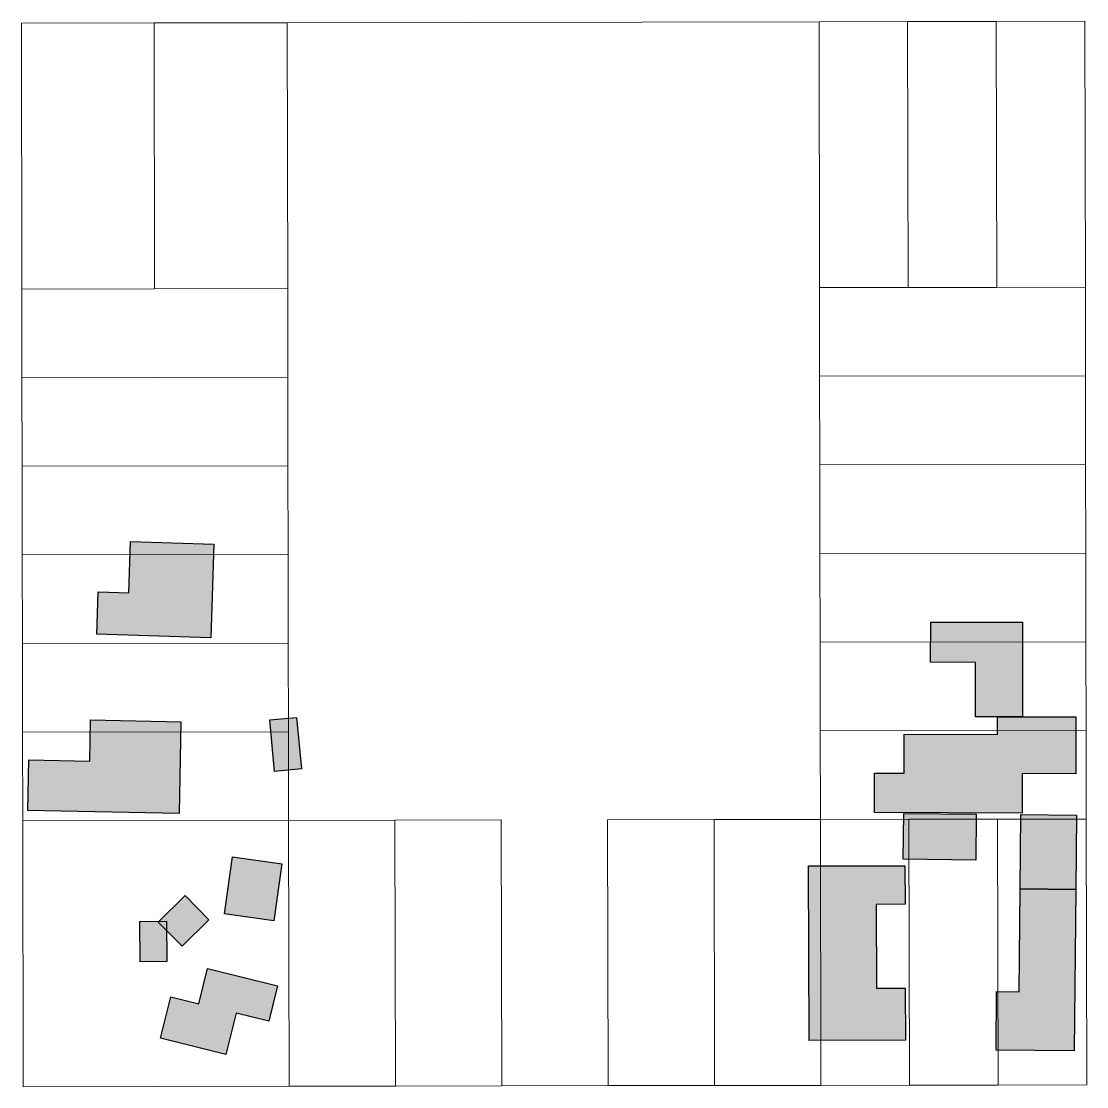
# Model space of a CAD drawing. Header units: millimetres. Extents: x -71 to 10084, y -63 to 6230.
# Drawn here: x 5575.6 to 5695.8, y 2876.4 to 2996.6 of the extents above; entities that cross this region are included whole.
import ezdxf

# ---------------------------------------------------------------- set-up
doc = ezdxf.new("R2010")
doc.units = ezdxf.units.MM
doc.layers.add('01. Manzanas Esc. Urbana', color=254, linetype='Continuous', lineweight=5, true_color=0xcccccc)
doc.layers.add('01. Parcelas Esc. Urbana', color=8, linetype='Continuous', lineweight=5, true_color=0x808080)
doc.layers.add('Edificaciones Pilar', color=50, linetype='Continuous')

msp = doc.modelspace()

# ---------------------------------------------------------------- hatches: boundary and pattern name
at = {"layer": 'Edificaciones Pilar', "transparency": 33554559}
for points in [[(5597.01, 2927.08), (5584.15, 2927.47), (5584.3, 2932.26), (5587.76, 2932.15), (5587.93, 2937.93), (5597.33, 2937.65), (5597.01, 2927.08)], [(5683.3, 2924.3), (5678.21, 2924.32), (5678.23, 2928.85), (5688.6, 2928.82), (5688.57, 2918.16), (5683.28, 2918.17), (5683.3, 2924.3)], [(5593.43, 2907.23), (5576.35, 2907.57), (5576.46, 2913.29), (5583.35, 2913.15), (5583.44, 2917.8), (5593.63, 2917.6), (5593.43, 2907.23)], [(5607.23, 2912.29), (5604.21, 2912), (5603.67, 2917.8), (5606.69, 2918.08), (5607.23, 2912.29)], [(5688.54, 2907.3), (5671.87, 2907.35), (5671.88, 2911.8), (5675.22, 2911.8), (5675.22, 2916.2), (5685.76, 2916.16), (5685.76, 2918.17), (5694.62, 2918.14), (5694.6, 2911.74), (5688.56, 2911.76), (5688.54, 2907.3)], [(5683.32, 2902), (5675.13, 2902.08), (5675.18, 2907.26), (5683.37, 2907.18), (5683.32, 2902)], [(5694.6, 2898.67), (5688.31, 2898.73), (5688.39, 2907.13), (5694.68, 2907.07), (5694.6, 2898.67)], [(5604.1, 2895.14), (5598.55, 2895.94), (5599.47, 2902.34), (5605.01, 2901.55), (5604.1, 2895.14)], [(5675.36, 2887.54), (5675.38, 2881.66), (5664.51, 2881.62), (5664.44, 2901.33), (5675.32, 2901.36), (5675.33, 2897), (5672.07, 2896.99), (5672.11, 2887.53), (5675.36, 2887.54)], [(5694.42, 2880.46), (5685.6, 2880.54), (5685.66, 2887.16), (5688.2, 2887.13), (5688.31, 2898.73), (5694.6, 2898.67), (5694.42, 2880.46)], [(5596.8, 2895.25), (5593.76, 2892.27), (5591.08, 2895), (5594.13, 2897.98), (5596.8, 2895.25)], [(5592.02, 2895.1), (5592.06, 2890.55), (5589.05, 2890.52), (5589, 2895.07), (5592.02, 2895.1)], [(5598.71, 2880.07), (5591.34, 2881.91), (5592.5, 2886.56), (5595.64, 2885.77), (5596.64, 2889.76), (5604.54, 2887.79), (5603.54, 2883.8), (5599.88, 2884.71), (5598.71, 2880.07)]]:
    msp.add_hatch(color=256, dxfattribs=at).paths.add_polyline_path(points, flags=0)

# ---------------------------------------------------------------- linework, layer by layer
at = {"layer": '01. Manzanas Esc. Urbana', "linetype": 'Continuous', "flags": 128}
msp.add_lwpolyline([(5575.73, 2936.42), (5575.71, 2946.42), (5575.69, 2956.42), (5575.68, 2966.42), (5575.63, 2996.42), (5590.63, 2996.44), (5605.63, 2996.47), (5665.63, 2996.58), (5675.63, 2996.59), (5685.63, 2996.61), (5695.63, 2996.63), (5695.68, 2966.63), (5695.7, 2956.63), (5695.71, 2946.63), (5695.73, 2936.62), (5695.75, 2926.62), (5695.76, 2916.62), (5695.78, 2906.62), (5695.83, 2876.62), (5685.83, 2876.61), (5675.83, 2876.59), (5665.83, 2876.57), (5653.83, 2876.56), (5641.83, 2876.54), (5629.83, 2876.52), (5617.83, 2876.49), (5605.83, 2876.47), (5575.83, 2876.42), (5575.78, 2906.42), (5575.76, 2916.42), (5575.75, 2926.42), (5575.73, 2936.42)], close=True, dxfattribs=at)
at = {"layer": '01. Parcelas Esc. Urbana', "linetype": 'Continuous', "flags": 128}
for points in [[(5590.63, 2996.44), (5590.67, 2966.45), (5575.68, 2966.42), (5575.63, 2996.42), (5590.63, 2996.44)], [(5590.63, 2996.44), (5590.67, 2966.45), (5575.68, 2966.42), (5575.63, 2996.42), (5590.63, 2996.44)], [(5605.63, 2996.47), (5605.68, 2966.47), (5590.67, 2966.45), (5590.63, 2996.44), (5605.63, 2996.47)], [(5605.63, 2996.47), (5605.68, 2966.47), (5590.67, 2966.45), (5590.63, 2996.44), (5605.63, 2996.47)], [(5665.68, 2966.58), (5665.7, 2956.58), (5665.71, 2946.57), (5665.73, 2936.57), (5665.75, 2926.57), (5665.76, 2916.57), (5665.78, 2906.58), (5653.78, 2906.56), (5641.78, 2906.54), (5641.83, 2876.54), (5629.83, 2876.52), (5629.78, 2906.52), (5617.78, 2906.5), (5605.78, 2906.47), (5605.76, 2916.47), (5605.75, 2926.47), (5605.73, 2936.47), (5605.71, 2946.47), (5605.69, 2956.47), (5605.68, 2966.47), (5605.63, 2996.47), (5665.63, 2996.58), (5665.68, 2966.58)], [(5665.68, 2966.58), (5665.7, 2956.58), (5665.71, 2946.57), (5665.73, 2936.57), (5665.75, 2926.57), (5665.76, 2916.57), (5665.78, 2906.58), (5653.78, 2906.56), (5641.78, 2906.54), (5641.83, 2876.54), (5629.83, 2876.52), (5629.78, 2906.52), (5617.78, 2906.5), (5605.78, 2906.47), (5605.76, 2916.47), (5605.75, 2926.47), (5605.73, 2936.47), (5605.71, 2946.47), (5605.69, 2956.47), (5605.68, 2966.47), (5605.63, 2996.47), (5665.63, 2996.58), (5665.68, 2966.58)], [(5675.63, 2996.59), (5675.68, 2966.59), (5665.68, 2966.58), (5665.63, 2996.58), (5675.63, 2996.59)], [(5675.63, 2996.59), (5675.68, 2966.59), (5665.68, 2966.58), (5665.63, 2996.58), (5675.63, 2996.59)], [(5685.63, 2996.61), (5685.68, 2966.61), (5675.68, 2966.59), (5675.63, 2996.59), (5685.63, 2996.61)], [(5685.63, 2996.61), (5685.68, 2966.61), (5675.68, 2966.59), (5675.63, 2996.59), (5685.63, 2996.61)], [(5695.63, 2996.63), (5695.68, 2966.63), (5685.68, 2966.61), (5685.63, 2996.61), (5695.63, 2996.63)], [(5695.63, 2996.63), (5695.68, 2966.63), (5685.68, 2966.61), (5685.63, 2996.61), (5695.63, 2996.63)], [(5605.69, 2956.47), (5575.69, 2956.42), (5575.68, 2966.42), (5590.67, 2966.45), (5605.68, 2966.47), (5605.69, 2956.47)], [(5605.69, 2956.47), (5575.69, 2956.42), (5575.68, 2966.42), (5590.67, 2966.45), (5605.68, 2966.47), (5605.69, 2956.47)], [(5695.68, 2966.63), (5695.7, 2956.63), (5665.7, 2956.58), (5665.68, 2966.58), (5675.68, 2966.59), (5685.68, 2966.61), (5695.68, 2966.63)], [(5695.68, 2966.63), (5695.7, 2956.63), (5665.7, 2956.58), (5665.68, 2966.58), (5675.68, 2966.59), (5685.68, 2966.61), (5695.68, 2966.63)], [(5605.71, 2946.47), (5575.71, 2946.42), (5575.69, 2956.42), (5605.69, 2956.47), (5605.71, 2946.47)], [(5605.71, 2946.47), (5575.71, 2946.42), (5575.69, 2956.42), (5605.69, 2956.47), (5605.71, 2946.47)], [(5695.71, 2946.63), (5665.71, 2946.57), (5665.7, 2956.58), (5695.7, 2956.63), (5695.71, 2946.63)], [(5695.71, 2946.63), (5665.71, 2946.57), (5665.7, 2956.58), (5695.7, 2956.63), (5695.71, 2946.63)], [(5605.71, 2946.47), (5605.73, 2936.47), (5575.73, 2936.42), (5575.71, 2946.42), (5605.71, 2946.47)], [(5605.71, 2946.47), (5605.73, 2936.47), (5575.73, 2936.42), (5575.71, 2946.42), (5605.71, 2946.47)], [(5695.71, 2946.63), (5695.73, 2936.62), (5665.73, 2936.57), (5665.71, 2946.57), (5695.71, 2946.63)], [(5695.71, 2946.63), (5695.73, 2936.62), (5665.73, 2936.57), (5665.71, 2946.57), (5695.71, 2946.63)], [(5695.73, 2936.62), (5695.75, 2926.62), (5665.75, 2926.57), (5665.73, 2936.57), (5695.73, 2936.62)], [(5695.73, 2936.62), (5695.75, 2926.62), (5665.75, 2926.57), (5665.73, 2936.57), (5695.73, 2936.62)], [(5575.73, 2936.42), (5605.73, 2936.47), (5605.75, 2926.47), (5575.75, 2926.42), (5575.73, 2936.42)], [(5575.73, 2936.42), (5605.73, 2936.47), (5605.75, 2926.47), (5575.75, 2926.42), (5575.73, 2936.42)], [(5575.75, 2926.42), (5605.75, 2926.47), (5605.76, 2916.47), (5575.76, 2916.42), (5575.75, 2926.42)], [(5575.75, 2926.42), (5605.75, 2926.47), (5605.76, 2916.47), (5575.76, 2916.42), (5575.75, 2926.42)], [(5695.76, 2916.62), (5665.76, 2916.57), (5665.75, 2926.57), (5695.75, 2926.62), (5695.76, 2916.62)], [(5695.76, 2916.62), (5665.76, 2916.57), (5665.75, 2926.57), (5695.75, 2926.62), (5695.76, 2916.62)], [(5575.76, 2916.42), (5605.76, 2916.47), (5605.78, 2906.47), (5575.78, 2906.42), (5575.76, 2916.42)], [(5575.76, 2916.42), (5605.76, 2916.47), (5605.78, 2906.47), (5575.78, 2906.42), (5575.76, 2916.42)], [(5695.76, 2916.62), (5695.78, 2906.62), (5685.78, 2906.61), (5675.78, 2906.59), (5665.78, 2906.57), (5665.76, 2916.57), (5695.76, 2916.62)], [(5695.76, 2916.62), (5695.78, 2906.62), (5685.78, 2906.61), (5675.78, 2906.59), (5665.78, 2906.57), (5665.76, 2916.57), (5695.76, 2916.62)], [(5653.78, 2906.56), (5653.83, 2876.56), (5641.83, 2876.54), (5641.78, 2906.54), (5653.78, 2906.56)], [(5653.78, 2906.56), (5653.83, 2876.56), (5641.83, 2876.54), (5641.78, 2906.54), (5653.78, 2906.56)], [(5665.78, 2906.58), (5665.83, 2876.58), (5653.83, 2876.56), (5653.78, 2906.56), (5665.78, 2906.58)], [(5665.78, 2906.58), (5665.83, 2876.58), (5653.83, 2876.56), (5653.78, 2906.56), (5665.78, 2906.58)], [(5665.78, 2906.57), (5675.78, 2906.59), (5675.83, 2876.59), (5665.83, 2876.57), (5665.78, 2906.57)], [(5665.78, 2906.57), (5675.78, 2906.59), (5675.83, 2876.59), (5665.83, 2876.57), (5665.78, 2906.57)], [(5675.78, 2906.59), (5685.78, 2906.61), (5685.83, 2876.61), (5675.83, 2876.59), (5675.78, 2906.59)], [(5675.78, 2906.59), (5685.78, 2906.61), (5685.83, 2876.61), (5675.83, 2876.59), (5675.78, 2906.59)], [(5685.78, 2906.61), (5695.78, 2906.62), (5695.83, 2876.62), (5685.83, 2876.61), (5685.78, 2906.61)], [(5685.78, 2906.61), (5695.78, 2906.62), (5695.83, 2876.62), (5685.83, 2876.61), (5685.78, 2906.61)], [(5605.78, 2906.47), (5605.83, 2876.47), (5575.83, 2876.42), (5575.78, 2906.42), (5605.78, 2906.47)], [(5605.78, 2906.47), (5605.83, 2876.47), (5575.83, 2876.42), (5575.78, 2906.42), (5605.78, 2906.47)], [(5617.78, 2906.5), (5617.83, 2876.49), (5605.83, 2876.47), (5605.78, 2906.47), (5617.78, 2906.5)], [(5617.78, 2906.5), (5617.83, 2876.49), (5605.83, 2876.47), (5605.78, 2906.47), (5617.78, 2906.5)], [(5629.78, 2906.52), (5629.83, 2876.52), (5617.83, 2876.49), (5617.78, 2906.5), (5629.78, 2906.52)], [(5629.78, 2906.52), (5629.83, 2876.52), (5617.83, 2876.49), (5617.78, 2906.5), (5629.78, 2906.52)]]:
    msp.add_lwpolyline(points, close=True, dxfattribs=at)
at = {"layer": 'Edificaciones Pilar', "linetype": 'Continuous', "flags": 128}
for points in [[(5597.01, 2927.08), (5584.15, 2927.47), (5584.3, 2932.26), (5587.76, 2932.15), (5587.93, 2937.93), (5597.33, 2937.65), (5597.01, 2927.08)], [(5683.3, 2924.3), (5678.21, 2924.32), (5678.23, 2928.85), (5688.6, 2928.82), (5688.57, 2918.16), (5683.28, 2918.17), (5683.3, 2924.3)], [(5593.43, 2907.23), (5576.35, 2907.57), (5576.46, 2913.29), (5583.35, 2913.15), (5583.44, 2917.8), (5593.63, 2917.6), (5593.43, 2907.23)], [(5607.23, 2912.29), (5604.21, 2912), (5603.67, 2917.8), (5606.69, 2918.08), (5607.23, 2912.29)], [(5688.54, 2907.3), (5671.87, 2907.35), (5671.88, 2911.8), (5675.22, 2911.8), (5675.22, 2916.2), (5685.76, 2916.16), (5685.76, 2918.17), (5694.62, 2918.14), (5694.6, 2911.74), (5688.56, 2911.76), (5688.54, 2907.3)], [(5683.32, 2902), (5675.13, 2902.08), (5675.18, 2907.26), (5683.37, 2907.18), (5683.32, 2902)], [(5694.6, 2898.67), (5688.31, 2898.73), (5688.39, 2907.13), (5694.68, 2907.07), (5694.6, 2898.67)], [(5604.1, 2895.14), (5598.55, 2895.94), (5599.47, 2902.34), (5605.01, 2901.55), (5604.1, 2895.14)], [(5675.36, 2887.54), (5675.38, 2881.66), (5664.51, 2881.62), (5664.44, 2901.33), (5675.32, 2901.36), (5675.33, 2897), (5672.07, 2896.99), (5672.11, 2887.53), (5675.36, 2887.54)], [(5694.42, 2880.46), (5685.6, 2880.54), (5685.66, 2887.16), (5688.2, 2887.13), (5688.31, 2898.73), (5694.6, 2898.67), (5694.42, 2880.46)], [(5596.8, 2895.25), (5593.76, 2892.27), (5591.08, 2895), (5594.13, 2897.98), (5596.8, 2895.25)], [(5592.02, 2895.1), (5592.06, 2890.55), (5589.05, 2890.52), (5589, 2895.07), (5592.02, 2895.1)], [(5598.71, 2880.07), (5591.34, 2881.91), (5592.5, 2886.56), (5595.64, 2885.77), (5596.64, 2889.76), (5604.54, 2887.79), (5603.54, 2883.8), (5599.88, 2884.71), (5598.71, 2880.07)]]:
    msp.add_lwpolyline(points, close=True, dxfattribs=at)

doc.saveas('drawing.dxf')
